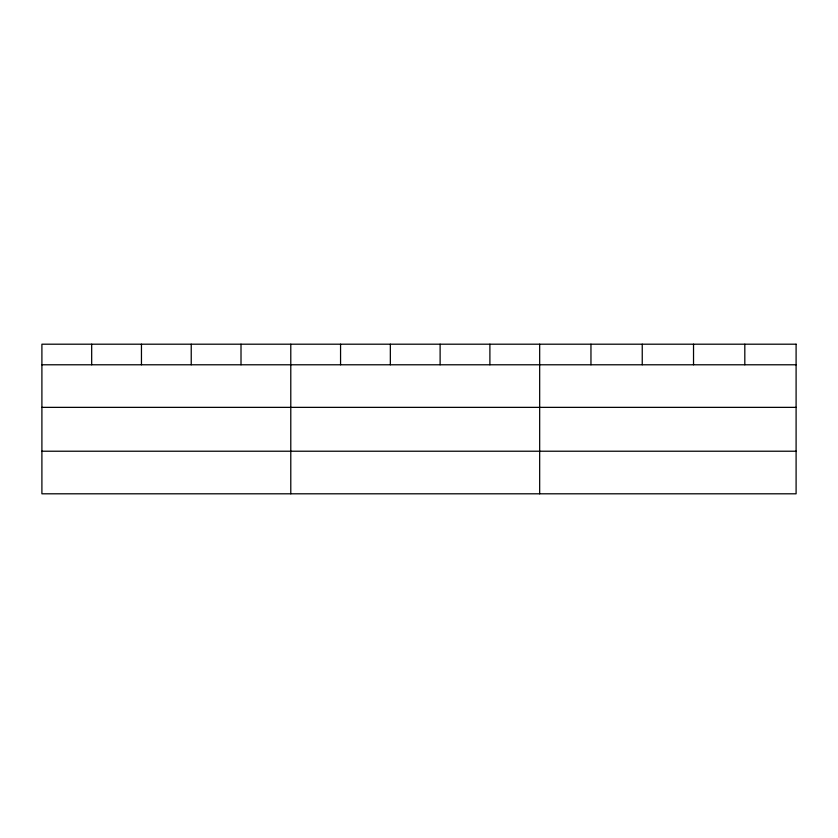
<?xml version="1.0" encoding="UTF-8"?>
<svg xmlns="http://www.w3.org/2000/svg" width="838" height="838" viewBox="0 0 838 838"><rect width="100%" height="100%" fill="white"/><g stroke="black" fill="none" stroke-linecap="round" stroke-linejoin="round"><path stroke-width="1.26" d="M41.9 364.781L796.1 364.781M41.9 407.362L796.1 407.362M41.9 451.221L796.1 451.221M744.814 344.198L744.814 364.781M693.529 344.198L693.529 364.781M642.243 344.198L642.243 364.781M590.958 344.198L590.958 364.781M539.672 344.198L539.672 493.802M489.895 344.198L489.895 364.781M440.118 344.198L440.118 364.781M390.34 344.198L390.34 364.781M340.563 344.198L340.563 364.781M290.786 344.198L290.786 493.802M241.009 344.198L241.009 364.781M191.232 344.198L191.232 364.781M141.454 344.198L141.454 364.781M91.677 344.198L91.677 364.781M796.1 344.198L41.9 344.198L41.9 493.802L796.1 493.802L796.1 344.198"/></g></svg>
